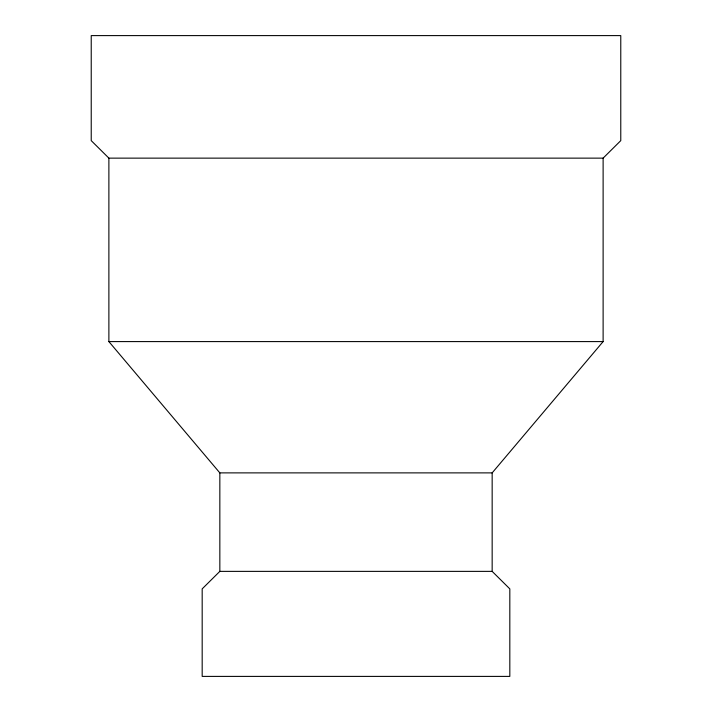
<?xml version="1.0" encoding="UTF-8"?>
<svg xmlns="http://www.w3.org/2000/svg" width="712" height="712" viewBox="0 0 712 712"><rect width="100%" height="100%" fill="white"/><g stroke="black" fill="none" stroke-linecap="round" stroke-linejoin="round"><path stroke-width="1.07" d="M492.161 571.371L219.839 571.371L202.181 588.877L202.181 676.4L509.819 676.4L509.819 588.877L492.161 571.371L492.161 472.884L603.117 341.591L603.117 158.135L620.775 140.629L620.775 35.6L91.225 35.6L91.225 140.629L108.883 158.135L603.117 158.135M108.883 158.135L108.883 341.591L603.117 341.591M108.883 341.591L219.839 472.884L492.161 472.884M219.839 472.884L219.839 571.371"/></g></svg>
